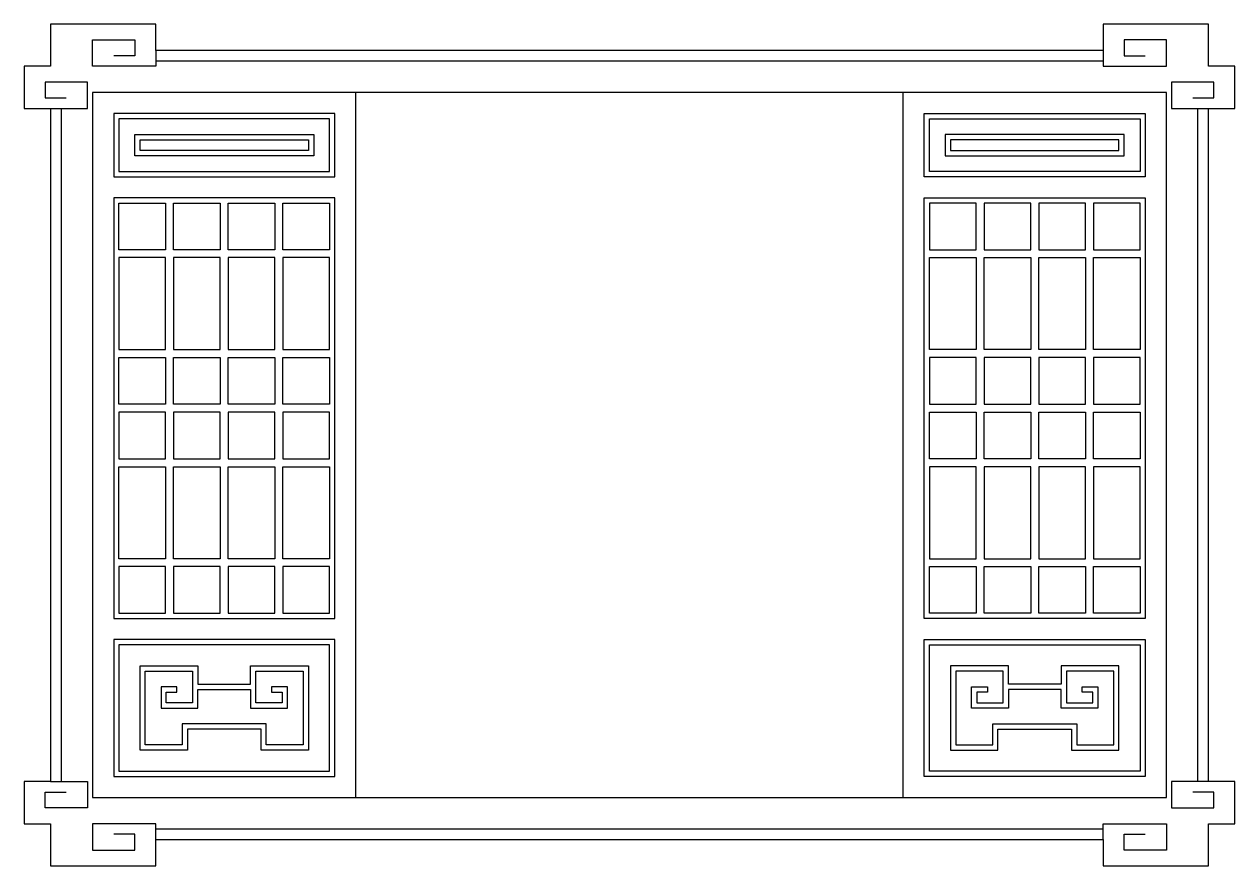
# Model space of a CAD drawing. Header units: metres. Extents: x 2896 to 5196, y 5191 to 6791.
import ezdxf

# ---------------------------------------------------------------- set-up
doc = ezdxf.new("R2010")
doc.units = ezdxf.units.M
for name, color, linetype in [('3', 3, 'Continuous'), ('4', 4, 'Continuous'), ('7', 7, 'Continuous')]:
    doc.layers.add(name, color=color, linetype=linetype)

# ---------------------------------------------------------------- blocks, each defined once
blk = doc.blocks.new('窗-019')
at = {"layer": '3'}
for points in [[(200, 1550), (200, 1520), (80, 1520), (80, 1570), (160, 1570), (160, 1540), (120, 1540)], [(2000, 1550), (2000, 1520), (2120, 1520), (2120, 1570), (2040, 1570), (2040, 1540), (2080, 1540)], [(2000, 1530), (200, 1530)], [(0, 1440), (70, 1440), (70, 1490), (-10, 1490), (-10, 1460), (30, 1460)], [(2170, 1460), (2210, 1460), (2210, 1490), (2130, 1490), (2130, 1440), (2200, 1440)], [(20, 1440), (20, 160)], [(2180, 160), (2180, 1440)], [(0, 160), (70, 160), (70, 110), (-10, 110), (-10, 140), (30, 140)], [(2200, 160), (2130, 160), (2130, 110), (2210, 110), (2210, 140), (2170, 140)], [(199.83, 50), (199.83, 80), (80, 80), (80, 30), (160, 30), (160, 60), (120, 60)], [(200, 70), (2000, 70)], [(2000, 50), (2000, 80), (2120, 80), (2120, 30), (2040, 30), (2040, 60), (2080, 60)]]:
    blk.add_lwpolyline(points, dxfattribs=at)
for points in [[(530, 1320), (530, 1420), (130, 1420), (130, 1320)], [(1670, 1320), (1670, 1420), (2070, 1420), (2070, 1320)], [(500, 1390), (500, 1350), (160, 1350), (160, 1390)], [(1700, 1390), (1700, 1350), (2040, 1350), (2040, 1390)], [(490, 1380), (490, 1360), (170, 1360), (170, 1380)], [(1710, 1380), (1710, 1360), (2030, 1360), (2030, 1380)], [(130, 1260), (218.75, 1260), (218.75, 1171.25), (130, 1171.25)], [(233.75, 1260), (322.5, 1260), (322.5, 1171.25), (233.75, 1171.25)], [(337.5, 1260), (426.25, 1260), (426.25, 1171.25), (337.5, 1171.25)], [(441.25, 1260), (530, 1260), (530, 1171.25), (441.25, 1171.25)], [(1758.75, 1260), (1670, 1260), (1670, 1171.25), (1758.75, 1171.25)], [(1862.5, 1260), (1773.75, 1260), (1773.75, 1171.25), (1862.5, 1171.25)], [(1966.25, 1260), (1877.5, 1260), (1877.5, 1171.25), (1966.25, 1171.25)], [(2070, 1260), (1981.25, 1260), (1981.25, 1171.25), (2070, 1171.25)], [(130, 1156.25), (130, 981.25), (218.75, 981.25), (218.75, 1156.25)], [(233.75, 1156.25), (233.75, 981.25), (322.5, 981.25), (322.5, 1156.25)], [(337.5, 1156.25), (337.5, 981.25), (426.25, 981.25), (426.25, 1156.25)], [(441.25, 1156.25), (441.25, 981.25), (530, 981.25), (530, 1156.25)], [(1758.75, 1156.25), (1758.75, 981.25), (1670, 981.25), (1670, 1156.25)], [(1862.5, 1156.25), (1862.5, 981.25), (1773.75, 981.25), (1773.75, 1156.25)], [(1966.25, 1156.25), (1966.25, 981.25), (1877.5, 981.25), (1877.5, 1156.25)], [(2070, 1156.25), (2070, 981.25), (1981.25, 981.25), (1981.25, 1156.25)], [(130, 966.25), (218.75, 966.25), (218.75, 877.5), (130, 877.5)], [(233.75, 966.25), (322.5, 966.25), (322.5, 877.5), (233.75, 877.5)], [(337.5, 966.25), (426.25, 966.25), (426.25, 877.5), (337.5, 877.5)], [(441.25, 966.25), (530, 966.25), (530, 877.5), (441.25, 877.5)], [(1758.75, 966.25), (1670, 966.25), (1670, 877.5), (1758.75, 877.5)], [(1862.5, 966.25), (1773.75, 966.25), (1773.75, 877.5), (1862.5, 877.5)], [(1966.25, 966.25), (1877.5, 966.25), (1877.5, 877.5), (1966.25, 877.5)], [(2070, 966.25), (1981.25, 966.25), (1981.25, 877.5), (2070, 877.5)], [(130, 773.75), (218.75, 773.75), (218.75, 862.5), (130, 862.5)], [(233.75, 773.75), (322.5, 773.75), (322.5, 862.5), (233.75, 862.5)], [(337.5, 773.75), (426.25, 773.75), (426.25, 862.5), (337.5, 862.5)], [(441.25, 773.75), (530, 773.75), (530, 862.5), (441.25, 862.5)], [(1758.75, 773.75), (1670, 773.75), (1670, 862.5), (1758.75, 862.5)], [(1862.5, 773.75), (1773.75, 773.75), (1773.75, 862.5), (1862.5, 862.5)], [(1966.25, 773.75), (1877.5, 773.75), (1877.5, 862.5), (1966.25, 862.5)], [(2070, 773.75), (1981.25, 773.75), (1981.25, 862.5), (2070, 862.5)], [(130, 583.75), (130, 758.75), (218.75, 758.75), (218.75, 583.75)], [(233.75, 583.75), (233.75, 758.75), (322.5, 758.75), (322.5, 583.75)], [(337.5, 583.75), (337.5, 758.75), (426.25, 758.75), (426.25, 583.75)], [(441.25, 583.75), (441.25, 758.75), (530, 758.75), (530, 583.75)], [(1758.75, 583.75), (1758.75, 758.75), (1670, 758.75), (1670, 583.75)], [(1862.5, 583.75), (1862.5, 758.75), (1773.75, 758.75), (1773.75, 583.75)], [(1966.25, 583.75), (1966.25, 758.75), (1877.5, 758.75), (1877.5, 583.75)], [(2070, 583.75), (2070, 758.75), (1981.25, 758.75), (1981.25, 583.75)], [(130, 480), (218.75, 480), (218.75, 568.75), (130, 568.75)], [(233.75, 480), (322.5, 480), (322.5, 568.75), (233.75, 568.75)], [(337.5, 480), (426.25, 480), (426.25, 568.75), (337.5, 568.75)], [(441.25, 480), (530, 480), (530, 568.75), (441.25, 568.75)], [(1758.75, 480), (1670, 480), (1670, 568.75), (1758.75, 568.75)], [(1862.5, 480), (1773.75, 480), (1773.75, 568.75), (1862.5, 568.75)], [(1966.25, 480), (1877.5, 480), (1877.5, 568.75), (1966.25, 568.75)], [(2070, 480), (1981.25, 480), (1981.25, 568.75), (2070, 568.75)], [(130, 180), (530, 180), (530, 420), (130, 420)], [(2070, 180), (1670, 180), (1670, 420), (2070, 420)], [(260, 260), (260, 220), (170, 220), (170, 380), (280, 380), (280, 345), (380, 345), (380, 380), (490, 380), (490, 220), (400, 220), (400, 260)], [(390, 310), (390, 370), (480, 370), (480, 230), (410, 230), (410, 270), (250, 270), (250, 230), (180, 230), (180, 370), (270, 370), (270, 310), (220, 310), (220, 330), (240, 330), (240, 340), (210, 340), (210, 300), (280, 300), (280, 335), (380, 335), (380, 300), (450, 300), (450, 340), (420, 340), (420, 330), (440, 330), (440, 310)], [(1940, 260), (1940, 220), (2030, 220), (2030, 380), (1920, 380), (1920, 345), (1820, 345), (1820, 380), (1710, 380), (1710, 220), (1800, 220), (1800, 260)], [(1810, 310), (1810, 370), (1720, 370), (1720, 230), (1790, 230), (1790, 270), (1950, 270), (1950, 230), (2020, 230), (2020, 370), (1930, 370), (1930, 310), (1980, 310), (1980, 330), (1960, 330), (1960, 340), (1990, 340), (1990, 300), (1920, 300), (1920, 335), (1820, 335), (1820, 300), (1750, 300), (1750, 340), (1780, 340), (1780, 330), (1760, 330), (1760, 310)]]:
    blk.add_lwpolyline(points, close=True, dxfattribs=at)
at = {"layer": '4'}
for p, q in [((580, 130), (580, 1470)), ((1620, 130), (1620, 1470))]:
    blk.add_line(p, q, dxfattribs=at)
for points in [[(2000, 50), (2000, 0), (2200, 0), (2200, 80), (2250, 80), (2250, 160), (2200, 160), (2200, 1440), (2250, 1440), (2250, 1520), (2200, 1520), (2200, 1600), (2000, 1600), (2000, 1550), (200, 1550), (200, 1600), (0, 1600), (0, 1520), (-50, 1520), (-50, 1440), (0, 1440), (0, 160), (-50, 160), (-50, 80), (0, 80), (0, 0), (200, 0), (200, 50)], [(80, 130), (2120, 130), (2120, 1470), (80, 1470)]]:
    blk.add_lwpolyline(points, close=True, dxfattribs=at)
for points in [[(0, 1550), (0, 1550), (0, 1520)], [(0, 80), (0, 50)], [(2200, 50), (2200, 80)]]:
    blk.add_lwpolyline(points, dxfattribs=at)
at = {"layer": '7'}
for points in [[(540, 1310), (540, 1430), (120, 1430), (120, 1310)], [(1660, 1310), (1660, 1430), (2080, 1430), (2080, 1310)], [(120, 470), (540, 470), (540, 1270), (120, 1270)], [(2080, 470), (1660, 470), (1660, 1270), (2080, 1270)], [(120, 170), (540, 170), (540, 430), (120, 430)], [(2080, 170), (1660, 170), (1660, 430), (2080, 430)]]:
    blk.add_lwpolyline(points, close=True, dxfattribs=at)

msp = doc.modelspace()

# ---------------------------------------------------------------- block references
at = {"layer": '3'}
msp.add_blockref('窗-019', (2945.61, 5191), dxfattribs=at)

doc.saveas('drawing.dxf')
